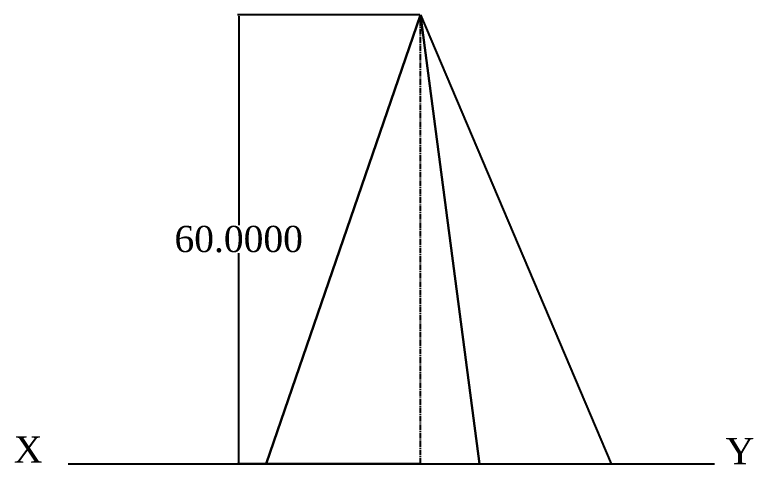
# Paper-space layout 'Layout6' of a CAD drawing. Header units: millimetres. Extents: x 21 to 217, y 44 to 169.
# Drawn here: x 21 to 119.8, y 108.4 to 168.5 of the extents above; entities that cross this region are included whole.
import ezdxf

# ---------------------------------------------------------------- set-up
doc = ezdxf.new("R2010")
doc.units = ezdxf.units.MM
doc.linetypes.add('CENTER2', pattern=[1.125, 0.75, -0.125, 0.125, -0.125])
doc.styles.get("Standard").update_dxf_attribs({"font": 'times.ttf', "height": 3.5})
doc.dimstyles.get("Standard").update_dxf_attribs({"dimtxt": 0.18, "dimasz": 0.18, "dimexe": 0.18, "dimexo": 0.0625, "dimgap": 0.09, "dimtad": 0, "dimtih": 1, "dimtoh": 1, "dimdec": 4, "dimzin": 0, "dimdsep": 46, "dimtxsty": 'Standard', "dimcen": 0.09, "dimadec": 0, "dimazin": 0, "dimtfac": 1, "dimtdec": 4, "dimtofl": 0, "dimtmove": 0, "dimatfit": 3, "dimfxl": 1, "dimtolj": 1, "dimtzin": 0, "dimarcsym": 0})

# ---------------------------------------------------------------- blocks, each defined once
blk = doc.blocks.new('*D33')
at = {"color": 0, "lineweight": -2, "transparency": 16777216}
for p, q in [((75.201, 168.457), (50.785, 168.457)), ((50.965, 168.277), (50.965, 140.332)), ((50.965, 108.637), (50.965, 136.582)), ((75.201, 108.457), (50.785, 108.457))]:
    blk.add_line(p, q, dxfattribs=at)
at = {"color": 0, "transparency": 16777216}
for points in [[(50.935, 168.277), (50.995, 168.277), (50.965, 168.457)], [(50.935, 108.637), (50.995, 108.637), (50.965, 108.457)]]:
    blk.add_solid(points, dxfattribs=at)
at = {"layer": 'Defpoints', "color": 0, "transparency": 16777216}
for p in [(75.263, 168.457), (50.965, 108.457), (75.263, 108.457)]:
    blk.add_point(p, dxfattribs=at)
at = {"color": 0, "transparency": 16777216, "insert": (50.965, 138.457), "char_height": 3.5, "attachment_point": 5}
blk.add_mtext('\\A1;60.0000', dxfattribs=at)

psp = doc.layouts.new('Layout6')

# ---------------------------------------------------------------- linework, layer by layer
for p, q in [((75.26304, 168.45688), (54.61731, 108.45688)), ((54.61731, 108.45688), (75.26304, 168.45688)), ((75.26304, 168.45688), (83.14901, 108.45688)), ((83.14901, 108.45688), (75.26304, 168.45688)), ((75.26304, 168.45688), (100.78257, 108.45688)), ((28.17871, 108.45688), (114.58781, 108.45688))]:
    psp.add_line(p, q)
at = {"linetype": 'CENTER2'}
psp.add_line((75.26304, 108.45688), (75.26304, 168.45688), dxfattribs=at)

# ---------------------------------------------------------------- texts
at = {"char_height": 3.5, "attachment_point": 1}
for s, insert in [(' X', (19.58079, 112.10798)), ('Y', (116.09244, 111.89321))]:
    psp.add_mtext_dynamic_manual_height_columns(s, width=7.0932842, gutter_width=17.5, heights=[0], dxfattribs=dict(at, insert=insert))

# ---------------------------------------------------------------- dimensions: what is measured, and where the dimension line sits
dim = psp.add_linear_dim(base=(50.96534, 108.45688), p1=(75.26304, 168.45688), p2=(75.26304, 108.45688), angle=90, dimstyle='Standard')
dim.commit()
dim.dimension.update_dxf_attribs({"geometry": '*D33', "text_midpoint": (50.96534, 138.45688)})

doc.saveas('drawing.dxf')
